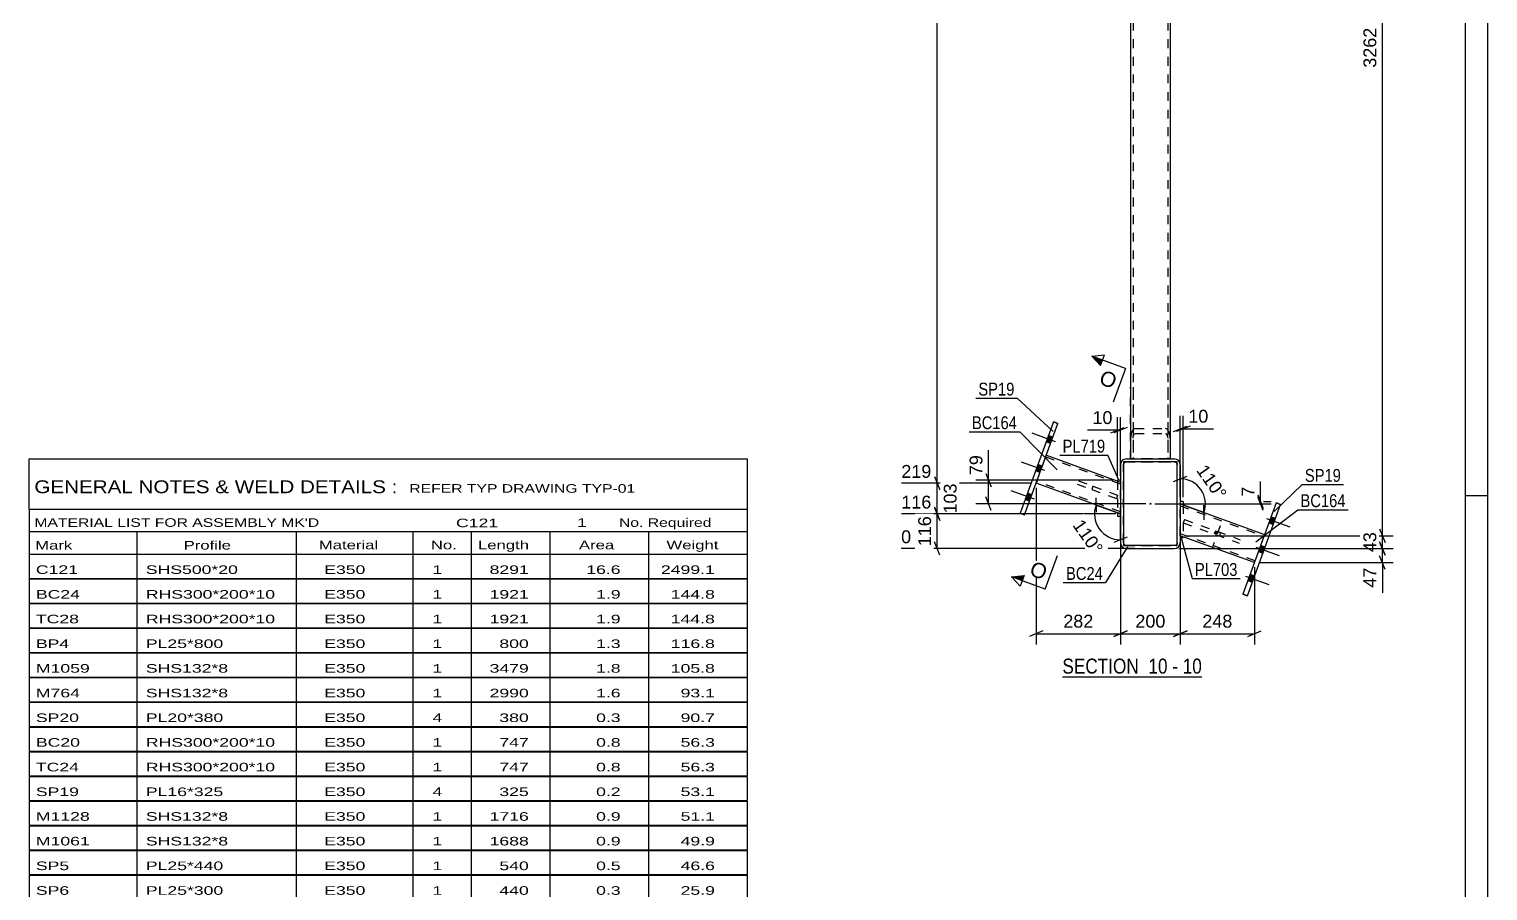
# Model space of a CAD drawing. Header units: millimetres. Extents: x -424 to 417, y -243 to 351.
# Drawn here: x 91.5 to 416.5, y -32.8 to 159.2 of the extents above; entities that cross this region are included whole.
import ezdxf

# ---------------------------------------------------------------- set-up
doc = ezdxf.new("R2010")
doc.units = ezdxf.units.MM
doc.linetypes.add('DXK_LINE_DOT2', pattern=[3.9198, 1.9599, -1.9599])
doc.linetypes.add('DXK_LINE_DOT3', pattern=[5.9187, 2.979, -0.9799, 0.9799, -0.9799])
doc.styles.add('Arial', font='ARIAL.TTF', dxfattribs={"height": 0.2})
doc.styles.add('Arial Narrow', font='ARIALN.TTF', dxfattribs={"height": 0.2})

# ---------------------------------------------------------------- blocks, each defined once
blk = doc.blocks.new('Unknown-284935898-1134')
at = {"color": 5, "linetype": 'Continuous'}
for p, q in [((416.53, -242.77), (416.53, 351.23)), ((411.53, -237.77), (411.53, 346.23)), ((416.53, 55.23), (411.53, 55.23))]:
    blk.add_line(p, q, dxfattribs=at)
blk = doc.blocks.new('Unknown-284935898-30 - 14197')
at = {"color": 6, "linetype": 'Continuous'}
blk.add_line((321.75, 14.83), (352.82, 14.83), dxfattribs=at)
at = {"color": 0, "linetype": 'Continuous'}
blk.add_wipeout([(339.86, 15.58), (339.86, 19.08), (321.75, 19.08), (321.75, 15.58)], dxfattribs=at)
at = {"color": 7, "linetype": 'Continuous', "style": 'Arial Narrow'}
blk.add_text('SECTION ', height=3.34, dxfattribs=at).set_placement((321.75, 15.58))
at = {"color": 0, "linetype": 'Continuous'}
blk.add_wipeout([(345.18, 15.58), (345.18, 19.08), (340.91, 19.08), (340.91, 15.58)], dxfattribs=at)
blk.add_wipeout([(347.5, 15.58), (347.5, 19.08), (346.23, 19.08), (346.23, 15.58)], dxfattribs=at)
at = {"color": 7, "linetype": 'Continuous', "style": 'Arial Narrow'}
blk.add_text('10', height=3.34, dxfattribs=at).set_placement((340.91, 15.58))
at = {"color": 0, "linetype": 'Continuous'}
blk.add_wipeout([(352.82, 15.58), (352.82, 19.08), (348.55, 19.08), (348.55, 15.58)], dxfattribs=at)
at = {"color": 7, "linetype": 'Continuous', "style": 'Arial Narrow'}
for s, p in [('-', (346.23, 15.58)), ('10', (348.55, 15.58))]:
    blk.add_text(s, height=3.34, dxfattribs=at).set_placement(p)
blk = doc.blocks.new('Part-284935898-14223 - 14197')
at = {"color": 7, "linetype": 'DXK_LINE_DOT2'}
for p, q in [((315.89, 58.01), (318.17, 64.28)), ((318.03, 63.9), (334.68, 57.84)), ((334.68, 51.6), (316.02, 58.39)), ((334.68, 58.27), (334.68, 51.17))]:
    blk.add_line(p, q, dxfattribs=at)
at = {"color": 2, "linetype": 'Continuous'}
for p, q in [((318.17, 64.28), (334.68, 58.27)), ((334.68, 51.17), (315.89, 58.01))]:
    blk.add_line(p, q, dxfattribs=at)
blk = doc.blocks.new('Part-284935898-14207 - 14197')
at = {"color": 2, "linetype": 'Continuous'}
for p, q in [((348.01, 53.41), (366.81, 46.57)), ((364.53, 40.31), (348.01, 46.32))]:
    blk.add_line(p, q, dxfattribs=at)
at = {"color": 7, "linetype": 'DXK_LINE_DOT2'}
for p, q in [((348.01, 46.32), (348.01, 53.41)), ((348.01, 52.99), (366.67, 46.2)), ((364.66, 40.68), (348.01, 46.74)), ((366.81, 46.57), (364.53, 40.31))]:
    blk.add_line(p, q, dxfattribs=at)
blk = doc.blocks.new('Part-284935898-14289 - 14197')
at = {"color": 7, "linetype": 'DXK_LINE_DOT2'}
for p, q in [((325.35, 58.54), (328.55, 57.37)), ((325.07, 57.79), (328.28, 56.62)), ((328.55, 57.37), (328.28, 56.62)), ((328.28, 56.62), (333.77, 54.62)), ((328.55, 57.37), (334.05, 55.37)), ((334.05, 55.37), (333.77, 54.62)), ((334.05, 55.37), (334.05, 55.37)), ((333.77, 54.62), (333.77, 54.62))]:
    blk.add_line(p, q, dxfattribs=at)
blk = doc.blocks.new('Part-284935898-14201 - 14197')
at = {"linetype": 'Continuous'}
blk.add_hatch(color=246, dxfattribs=at).paths.add_polyline_path([(341.35, 53.33, -1), (341.35, 53.53, -1)])
at = {"color": 2, "linetype": 'Continuous'}
for p, q in [((334.78, 62.61), (334.68, 62.1)), ((334.68, 62.1), (334.68, 44.77)), ((336.01, 63.43), (335.5, 63.33)), ((336.01, 63.43), (346.68, 63.43)), ((336.01, 63.43), (336.01, 63.43)), ((346.68, 63.43), (346.68, 63.43)), ((347.19, 63.33), (346.68, 63.43)), ((348.01, 62.1), (347.91, 62.61)), ((348.01, 62.1), (348.01, 44.77)), ((334.68, 44.77), (334.78, 44.26)), ((335.5, 43.54), (336.01, 43.43)), ((336.01, 43.43), (346.68, 43.43)), ((336.01, 43.43), (336.01, 43.43)), ((346.68, 43.43), (347.19, 43.54)), ((346.68, 43.43), (346.68, 43.43)), ((347.91, 44.26), (348.01, 44.77))]:
    blk.add_line(p, q, dxfattribs=at)
at = {"color": 7, "linetype": 'DXK_LINE_DOT2'}
for p, q in [((335.35, 62.1), (335.4, 62.36)), ((335.35, 62.1), (335.35, 62.1)), ((335.35, 44.77), (335.35, 62.1)), ((335.76, 62.72), (336.01, 62.77)), ((336.01, 62.77), (336.01, 62.77)), ((336.01, 62.77), (346.68, 62.77)), ((346.68, 62.77), (346.68, 62.77)), ((346.68, 62.77), (346.93, 62.72)), ((347.3, 62.36), (347.35, 62.1)), ((347.35, 62.1), (347.35, 62.1)), ((347.35, 44.77), (347.35, 62.1)), ((335.35, 44.77), (335.35, 44.77)), ((335.4, 44.51), (335.35, 44.77)), ((336.01, 44.1), (335.76, 44.15)), ((336.01, 44.1), (336.01, 44.1)), ((336.01, 44.1), (346.68, 44.1)), ((346.93, 44.15), (346.68, 44.1)), ((346.68, 44.1), (346.68, 44.1)), ((347.35, 44.77), (347.3, 44.51)), ((347.35, 44.77), (347.35, 44.77))]:
    blk.add_line(p, q, dxfattribs=at)
at = {"color": 7, "linetype": 'DXK_LINE_DOT3'}
blk.add_line((341.35, 53.43), (341.35, 53.43), dxfattribs=at)
at = {"color": 246, "linetype": 'DXK_LINE_DOT2'}
blk.add_line((341.35, 53.43), (341.35, 53.43), dxfattribs=at)
at = {"color": 246, "linetype": 'Continuous'}
blk.add_circle((341.35, 53.43), 0.1, dxfattribs=at)
at = {"color": 2, "linetype": 'Continuous'}
for centre, start, end in [((336.01, 62.1), 112.5, 157.5), ((346.68, 62.1), 22.5, 67.5), ((336.01, 44.77), 202.5, 247.5), ((346.68, 44.77), 292.5, 337.5)]:
    blk.add_arc(centre, 1.33, start, end, dxfattribs=at)
at = {"color": 7, "linetype": 'DXK_LINE_DOT2'}
for centre, start, end in [((336.01, 62.1), 112.5, 157.5), ((346.68, 62.1), 22.5, 67.5), ((336.01, 44.77), 202.5, 247.5), ((346.68, 44.77), 292.5, 337.5)]:
    blk.add_arc(centre, 0.667, start, end, dxfattribs=at)
blk = doc.blocks.new('Part-284935898-14227 - 14197')
at = {"color": 2, "linetype": 'Continuous'}
for p, q in [((319.73, 71.69), (312.32, 51.33)), ((320.73, 71.32), (319.73, 71.69)), ((313.32, 50.96), (320.73, 71.32)), ((312.32, 51.33), (313.32, 50.96)), ((313.32, 50.96), (313.32, 50.96))]:
    blk.add_line(p, q, dxfattribs=at)
at = {"color": 7, "linetype": 'DXK_LINE_DOT2'}
for p, q in [((319.73, 71.69), (320.73, 71.32)), ((312.32, 51.33), (313.32, 50.96)), ((313.32, 50.96), (313.32, 50.96))]:
    blk.add_line(p, q, dxfattribs=at)
blk = doc.blocks.new('Part-284935898-14228 - 14197')
at = {"color": 2, "linetype": 'Continuous'}
for p, q in [((369.37, 53.62), (361.96, 33.26)), ((362.96, 32.9), (370.37, 53.26)), ((369.37, 53.62), (369.37, 53.62)), ((370.37, 53.26), (369.37, 53.62)), ((361.96, 33.26), (362.96, 32.9))]:
    blk.add_line(p, q, dxfattribs=at)
at = {"color": 7, "linetype": 'DXK_LINE_DOT2'}
for p, q in [((369.37, 53.62), (370.37, 53.26)), ((362.96, 32.9), (361.96, 33.26))]:
    blk.add_line(p, q, dxfattribs=at)
blk = doc.blocks.new('Part-284935898-14293 - 14197')
at = {"color": 7, "linetype": 'DXK_LINE_DOT2'}
for p, q in [((348.92, 49.96), (348.65, 49.21)), ((348.65, 49.21), (355.89, 46.57)), ((348.65, 49.21), (348.65, 49.21)), ((348.92, 49.96), (356.17, 47.32)), ((348.92, 49.96), (348.92, 49.96)), ((356.17, 47.32), (355.89, 46.57)), ((355.89, 46.57), (361.1, 44.68)), ((356.17, 47.32), (361.37, 45.43))]:
    blk.add_line(p, q, dxfattribs=at)
blk = doc.blocks.new('Part-284935898-14259 - 14197')
at = {"color": 2, "linetype": 'Continuous'}
for p, q in [((334.01, 58.69), (334.01, 58.69)), ((334.68, 58.69), (334.01, 58.69)), ((334.01, 58.69), (334.01, 58.51)), ((334.01, 51.41), (334.01, 50.69)), ((334.01, 50.69), (334.01, 50.69)), ((334.01, 50.69), (334.68, 50.69))]:
    blk.add_line(p, q, dxfattribs=at)
at = {"color": 7, "linetype": 'DXK_LINE_DOT2'}
for p, q in [((334.01, 58.51), (334.01, 51.41)), ((334.68, 58.69), (334.68, 58.69)), ((334.68, 50.69), (334.68, 58.69)), ((334.68, 50.69), (334.68, 50.69))]:
    blk.add_line(p, q, dxfattribs=at)
blk = doc.blocks.new('Part-284935898-14267 - 14197')
at = {"color": 2, "linetype": 'Continuous'}
for p, q in [((348.68, 53.9), (348.01, 53.9)), ((348.68, 53.9), (348.68, 53.9)), ((348.68, 53.9), (348.68, 53.17)), ((348.01, 45.9), (348.68, 45.9)), ((348.68, 46.08), (348.68, 45.9)), ((348.68, 45.9), (348.68, 45.9))]:
    blk.add_line(p, q, dxfattribs=at)
at = {"color": 7, "linetype": 'DXK_LINE_DOT2'}
for p, q in [((348.01, 53.9), (348.01, 53.9)), ((348.01, 53.9), (348.01, 45.9)), ((348.68, 53.17), (348.68, 46.08)), ((348.01, 45.9), (348.01, 45.9))]:
    blk.add_line(p, q, dxfattribs=at)
blk = doc.blocks.new('Part-284935898-14278 - 14197')
at = {"color": 2, "linetype": 'Continuous'}
for p, q in [((347.35, 62.77), (335.35, 62.77)), ((335.35, 62.77), (335.35, 44.1)), ((347.35, 44.1), (347.35, 62.77)), ((347.35, 44.1), (335.35, 44.1))]:
    blk.add_line(p, q, dxfattribs=at)
at = {"color": 7, "linetype": 'DXK_LINE_DOT2'}
for p, q in [((335.35, 62.77), (347.35, 62.77)), ((335.35, 44.1), (347.35, 44.1))]:
    blk.add_line(p, q, dxfattribs=at)
blk = doc.blocks.new('Part-284935898-14282 - 14197')
at = {"color": 2, "linetype": 'Continuous'}
for p, q in [((336.95, 262.77), (336.95, 63.43)), ((345.75, 262.77), (345.75, 63.43))]:
    blk.add_line(p, q, dxfattribs=at)
at = {"color": 7, "linetype": 'DXK_LINE_DOT2'}
for p, q in [((337.48, 262.77), (337.48, 63.43)), ((345.21, 262.77), (345.21, 63.43)), ((345.75, 63.43), (336.95, 63.43)), ((336.95, 63.43), (336.95, 63.43)), ((336.95, 63.43), (345.75, 63.43)), ((337.48, 63.43), (337.48, 63.43)), ((345.21, 63.43), (345.21, 63.43)), ((345.75, 63.43), (345.75, 63.43))]:
    blk.add_line(p, q, dxfattribs=at)
blk = doc.blocks.new('Part-284935898-14283 - 14197')
at = {"color": 7, "linetype": 'DXK_LINE_DOT2'}
for p, q in [((336.95, 63.43), (336.95, 79.44)), ((337.48, 79.44), (337.48, 63.43)), ((345.21, 79.44), (345.21, 63.43)), ((345.75, 79.44), (345.75, 63.43)), ((337.03, 68.86), (336.95, 68.03)), ((337.48, 68.03), (337.52, 68.44)), ((338.01, 70.2), (337.6, 70.03)), ((337.81, 69.03), (338.01, 69.11)), ((338.01, 70.2), (344.68, 70.2)), ((338.01, 69.11), (344.68, 69.11)), ((345.09, 70.03), (344.68, 70.2)), ((344.68, 69.11), (344.88, 69.03)), ((345.17, 68.44), (345.21, 68.03)), ((345.75, 68.03), (345.67, 68.86)), ((336.95, 63.43), (336.95, 63.43)), ((336.95, 63.43), (337.48, 63.43)), ((336.95, 63.43), (337.03, 63.43)), ((337.03, 63.43), (337.26, 63.43)), ((337.26, 63.43), (345.75, 63.43)), ((345.17, 63.43), (337.48, 63.43)), ((345.17, 63.43), (345.21, 63.43)), ((345.75, 63.43), (345.21, 63.43)), ((345.75, 63.43), (345.75, 63.43))]:
    blk.add_line(p, q, dxfattribs=at)
for centre, radius, start, end in [((339.11, 68.56), 2.1, 135.6932, 171.9917), ((338.56, 68.3), 1.05, 135.6932, 171.9917), ((344.13, 68.3), 1.05, 8.0083, 44.3068), ((343.58, 68.56), 2.1, 8.0083, 44.3068)]:
    blk.add_arc(centre, radius, start, end, dxfattribs=at)
blk = doc.blocks.new('Bolt-284935898-14303 - 14197')
at = {"linetype": 'Continuous'}
for points in [[(318.61, 68.62), (318.11, 67.24), (319.11, 66.88), (319.61, 68.25)], [(318.61, 68.62), (318.11, 67.24), (319.11, 66.88), (319.61, 68.25)], [(318.61, 68.62), (318.11, 67.24), (319.11, 66.88), (319.61, 68.25)], [(316.26, 62.17), (315.76, 60.79), (316.76, 60.42), (317.26, 61.8)], [(316.26, 62.17), (315.76, 60.79), (316.76, 60.42), (317.26, 61.8)], [(313.94, 55.78), (313.44, 54.4), (314.44, 54.03), (314.94, 55.41)], [(313.94, 55.78), (313.44, 54.4), (314.44, 54.03), (314.94, 55.41)], [(313.94, 55.78), (313.44, 54.4), (314.44, 54.03), (314.94, 55.41)]]:
    blk.add_hatch(color=1, dxfattribs=at).paths.add_polyline_path(points)
at = {"color": 1, "linetype": 'Continuous'}
for p, q in [((320.18, 67.27), (314.98, 69.16)), ((320.18, 67.27), (314.98, 69.16)), ((320.18, 67.27), (314.98, 69.16)), ((319.61, 68.25), (318.61, 68.62)), ((319.61, 68.25), (318.61, 68.62)), ((319.61, 68.25), (318.61, 68.62)), ((319.11, 66.88), (318.11, 67.24)), ((319.11, 66.88), (318.11, 67.24)), ((319.11, 66.88), (318.11, 67.24)), ((317.83, 60.82), (312.63, 62.71)), ((317.83, 60.82), (312.63, 62.71)), ((317.26, 61.8), (316.26, 62.17)), ((317.26, 61.8), (316.26, 62.17)), ((316.76, 60.42), (315.76, 60.79)), ((316.76, 60.42), (315.76, 60.79)), ((315.5, 54.43), (310.3, 56.32)), ((315.5, 54.43), (310.3, 56.32)), ((315.5, 54.43), (310.3, 56.32)), ((314.94, 55.41), (313.94, 55.78)), ((314.94, 55.41), (313.94, 55.78)), ((314.94, 55.41), (313.94, 55.78)), ((314.44, 54.03), (313.44, 54.4)), ((314.44, 54.03), (313.44, 54.4)), ((314.44, 54.03), (313.44, 54.4))]:
    blk.add_line(p, q, dxfattribs=at)
blk = doc.blocks.new('Bolt-284935898-14304 - 14197')
at = {"linetype": 'Continuous'}
for points in [[(368.76, 48.81), (369.26, 50.19), (368.25, 50.55), (367.75, 49.17)], [(368.76, 48.81), (369.26, 50.19), (368.25, 50.55), (367.75, 49.17)], [(368.76, 48.81), (369.26, 50.19), (368.25, 50.55), (367.75, 49.17)], [(366.43, 42.42), (366.93, 43.8), (365.93, 44.16), (365.43, 42.78)], [(366.43, 42.42), (366.93, 43.8), (365.93, 44.16), (365.43, 42.78)], [(364.08, 35.97), (364.58, 37.34), (363.58, 37.71), (363.08, 36.33)], [(364.08, 35.97), (364.58, 37.34), (363.58, 37.71), (363.08, 36.33)], [(364.08, 35.97), (364.58, 37.34), (363.58, 37.71), (363.08, 36.33)]]:
    blk.add_hatch(color=1, dxfattribs=at).paths.add_polyline_path(points)
at = {"color": 1, "linetype": 'Continuous'}
for p, q in [((367.19, 50.16), (372.39, 48.27)), ((367.19, 50.16), (372.39, 48.27)), ((367.19, 50.16), (372.39, 48.27)), ((367.75, 49.17), (368.76, 48.81)), ((367.75, 49.17), (368.76, 48.81)), ((367.75, 49.17), (368.76, 48.81)), ((368.25, 50.55), (369.26, 50.19)), ((368.25, 50.55), (369.26, 50.19)), ((368.25, 50.55), (369.26, 50.19)), ((364.86, 43.77), (370.06, 41.88)), ((364.86, 43.77), (370.06, 41.88)), ((365.43, 42.78), (366.43, 42.42)), ((365.43, 42.78), (366.43, 42.42)), ((365.93, 44.16), (366.93, 43.8)), ((365.93, 44.16), (366.93, 43.8)), ((362.52, 37.32), (367.72, 35.42)), ((362.52, 37.32), (367.72, 35.42)), ((362.52, 37.32), (367.72, 35.42)), ((363.08, 36.33), (364.08, 35.97)), ((363.08, 36.33), (364.08, 35.97)), ((363.08, 36.33), (364.08, 35.97)), ((363.58, 37.71), (364.58, 37.34)), ((363.58, 37.71), (364.58, 37.34)), ((363.58, 37.71), (364.58, 37.34))]:
    blk.add_line(p, q, dxfattribs=at)
blk = doc.blocks.new('Bolt-284935898-14319 - 14197')
at = {"color": 1, "linetype": 'DXK_LINE_DOT2'}
for p, q in [((356.88, 48.48), (355.17, 43.78)), ((355.86, 47.43), (355.59, 46.68)), ((356.99, 47.02), (356.72, 46.27))]:
    blk.add_line(p, q, dxfattribs=at)
blk = doc.blocks.new('StraightDimension-284935898-15851 - 14197')
at = {"color": 7, "linetype": 'Continuous'}
for p, q in [((334.68, 50.17), (334.68, 22.08)), ((348.01, 45.32), (348.01, 22.08)), ((336.18, 25.08), (333.18, 23.88)), ((334.68, 24.48), (348.01, 24.48)), ((346.51, 23.88), (349.51, 25.08))]:
    blk.add_line(p, q, dxfattribs=at)
at = {"color": 0}
blk.add_wipeout([(345.28, 25.23), (345.28, 29.43), (337.41, 29.43), (337.41, 25.23)], dxfattribs=at)
at = {"color": 3, "style": 'Arial'}
blk.add_text('200', height=2.865, dxfattribs=at).set_placement((338.01, 25.83))
blk = doc.blocks.new('StraightDimension-284935898-15646 - 14197')
at = {"color": 7, "linetype": 'Continuous'}
for p, q in [((293.83, 58.01), (293.83, 274.65)), ((293.23, 59.51), (294.43, 56.51)), ((314.89, 58.01), (285.86, 58.01))]:
    blk.add_line(p, q, dxfattribs=at)
blk = doc.blocks.new('StraightDimension-284935898-15647 - 14197')
at = {"color": 7, "linetype": 'Continuous'}
for p, q in [((293.23, 59.51), (294.43, 56.51)), ((314.89, 58.01), (285.86, 58.01)), ((293.83, 51.17), (293.83, 58.01)), ((294.43, 49.67), (293.23, 52.67)), ((333.68, 51.17), (285.86, 51.17))]:
    blk.add_line(p, q, dxfattribs=at)
at = {"color": 0}
blk.add_wipeout([(298.78, 58.53), (294.58, 58.53), (294.58, 50.66), (298.78, 50.66)], dxfattribs=at)
at = {"color": 3, "style": 'Arial'}
blk.add_text('103', height=2.865, rotation=90.0002, dxfattribs=at).set_placement((298.18, 51.26))
at = {"color": 0, "linetype": 'Continuous'}
blk.add_wipeout([(293.13, 58.61), (293.13, 62.81), (285.26, 62.81), (285.26, 58.61)], dxfattribs=at)
at = {"color": 3, "linetype": 'Continuous', "style": 'Arial'}
blk.add_text('219', height=2.865, dxfattribs=at).set_placement((285.86, 59.21))
blk = doc.blocks.new('StraightDimension-284935898-15648 - 14197')
at = {"color": 7, "linetype": 'Continuous'}
for p, q in [((293.23, 52.67), (294.43, 49.67)), ((333.68, 51.17), (285.86, 51.17)), ((293.83, 43.44), (293.83, 51.17)), ((337.86, 43.44), (285.81, 43.44)), ((294.43, 41.94), (293.23, 44.94))]:
    blk.add_line(p, q, dxfattribs=at)
at = {"color": 0}
blk.add_wipeout([(293.08, 51.24), (288.88, 51.24), (288.88, 43.37), (293.08, 43.37)], dxfattribs=at)
at = {"color": 0, "linetype": 'Continuous'}
for points in [[(293.13, 51.77), (293.13, 55.97), (285.26, 55.97), (285.26, 51.77)], [(288.63, 44.04), (288.63, 48.24), (285.21, 48.24), (285.21, 44.04)]]:
    blk.add_wipeout(points, dxfattribs=at)
at = {"color": 3, "linetype": 'Continuous', "style": 'Arial'}
for s, height, p in [('116', 2.865, (285.86, 52.37)), ('0', 2.87, (285.81, 44.64))]:
    blk.add_text(s, height=height, dxfattribs=at).set_placement(p)
at = {"color": 3, "style": 'Arial'}
blk.add_text('116', height=2.865, rotation=90.0002, dxfattribs=at).set_placement((292.48, 43.97))
blk = doc.blocks.new('StraightDimension-284935898-15737 - 14197')
at = {"color": 7, "linetype": 'Continuous'}
for p, q in [((393.03, 46.32), (393.03, 263.79)), ((349.01, 46.32), (395.43, 46.32)), ((392.43, 47.82), (393.63, 44.82))]:
    blk.add_line(p, q, dxfattribs=at)
at = {"color": 0}
blk.add_wipeout([(392.28, 160.1), (388.08, 160.1), (388.08, 150.01), (392.28, 150.01)], dxfattribs=at)
at = {"color": 3, "style": 'Arial'}
blk.add_text('3262', height=2.865, rotation=90.0002, dxfattribs=at).set_placement((391.68, 150.61))
blk = doc.blocks.new('StraightDimension-284935898-15738 - 14197')
at = {"color": 7, "linetype": 'Continuous'}
for p, q in [((349.01, 46.32), (395.43, 46.32)), ((392.43, 47.82), (393.63, 44.82)), ((393.03, 43.44), (393.03, 46.32)), ((347.68, 43.44), (395.43, 43.44)), ((393.63, 41.94), (392.43, 44.94))]:
    blk.add_line(p, q, dxfattribs=at)
at = {"color": 0}
blk.add_wipeout([(392.28, 47.7), (388.08, 47.7), (388.08, 42.05), (392.28, 42.05)], dxfattribs=at)
at = {"color": 3, "style": 'Arial'}
blk.add_text('43', height=2.865, rotation=90.0002, dxfattribs=at).set_placement((391.68, 42.65))
blk = doc.blocks.new('StraightDimension-284935898-15739 - 14197')
at = {"color": 7, "linetype": 'Continuous'}
for p, q in [((347.68, 43.44), (395.43, 43.44)), ((392.43, 44.94), (393.63, 41.94)), ((393.03, 40.31), (393.03, 43.44)), ((365.53, 40.31), (395.43, 40.31)), ((393.63, 38.81), (392.43, 41.81))]:
    blk.add_line(p, q, dxfattribs=at)
at = {"color": 0}
blk.add_wipeout([(392.28, 39.78), (388.08, 39.78), (388.08, 34.14), (392.28, 34.14)], dxfattribs=at)
at = {"color": 7, "linetype": 'Continuous'}
blk.add_line((393.03, 40.31), (393.03, 33.61), dxfattribs=at)
blk.add_line((393.03, 40.31), (393.03, 33.61), dxfattribs=at)
at = {"color": 3, "style": 'Arial'}
blk.add_text('47', height=2.865, rotation=90.0002, dxfattribs=at).set_placement((391.68, 34.74))
blk = doc.blocks.new('StraightDimension-284935898-15850 - 14197')
at = {"color": 7, "linetype": 'Continuous'}
for p, q in [((348.01, 45.32), (348.01, 22.08)), ((364.53, 39.31), (364.53, 22.08)), ((349.51, 25.08), (346.51, 23.88)), ((348.01, 24.48), (364.53, 24.48)), ((363.03, 23.88), (366.03, 25.08))]:
    blk.add_line(p, q, dxfattribs=at)
at = {"color": 0}
blk.add_wipeout([(360.21, 25.23), (360.21, 29.43), (352.33, 29.43), (352.33, 25.23)], dxfattribs=at)
at = {"color": 3, "style": 'Arial'}
blk.add_text('248', height=2.865, dxfattribs=at).set_placement((352.93, 25.83))
blk = doc.blocks.new('StraightDimension-284935898-15852 - 14197')
at = {"color": 7, "linetype": 'Continuous'}
for p, q in [((315.89, 57.01), (315.89, 22.08)), ((334.68, 50.17), (334.68, 22.08)), ((317.39, 25.08), (314.39, 23.88)), ((315.89, 24.48), (334.68, 24.48)), ((333.18, 23.88), (336.18, 25.08))]:
    blk.add_line(p, q, dxfattribs=at)
at = {"color": 0}
blk.add_wipeout([(329.22, 25.23), (329.22, 29.43), (321.35, 29.43), (321.35, 25.23)], dxfattribs=at)
at = {"color": 3, "style": 'Arial'}
blk.add_text('282', height=2.865, dxfattribs=at).set_placement((321.95, 25.83))
blk = doc.blocks.new('AngleDimension-284935898-15902 - 14197')
at = {"color": 7, "linetype": 'Continuous'}
for p, q in [((329.2, 54.76), (329.3, 51.53)), ((333.74, 51.51), (329.25, 53.15)), ((329.25, 53.15), (334.68, 51.17)), ((334.68, 45.4), (334.68, 51.17)), ((336.18, 46), (333.18, 44.8))]:
    blk.add_line(p, q, dxfattribs=at)
blk.add_arc((334.68, 51.17), 5.78, 160, 270, dxfattribs=at)
at = {"color": 0}
blk.add_wipeout([(328.49, 41.05), (331.93, 43.46), (326.49, 51.22), (323.05, 48.81)], dxfattribs=at)
at = {"color": 3, "style": 'Arial'}
blk.add_text('110°', height=2.865, rotation=-54.9982, dxfattribs=at).set_placement((323.89, 48.66))
blk = doc.blocks.new('AngleDimension-284935898-15915 - 14197')
at = {"color": 7, "linetype": 'Continuous'}
for p, q in [((346.51, 58.41), (349.51, 59.61)), ((348.01, 59.01), (348.01, 53.41)), ((353.27, 51.5), (348.01, 53.41)), ((348.95, 53.07), (353.27, 51.5)), ((353.32, 49.88), (353.22, 53.11))]:
    blk.add_line(p, q, dxfattribs=at)
blk.add_arc((348.01, 53.41), 5.6, 340, 90, dxfattribs=at)
at = {"color": 0}
blk.add_wipeout([(356.05, 53.26), (359.49, 55.67), (354.06, 63.43), (350.62, 61.02)], dxfattribs=at)
at = {"color": 3, "style": 'Arial'}
blk.add_text('110°', height=2.865, rotation=-54.9982, dxfattribs=at).set_placement((351.46, 60.87))
blk = doc.blocks.new('StraightDimension-284935898-16213 - 14197')
at = {"color": 7, "linetype": 'Continuous'}
for p, q in [((333.01, 58.69), (302.43, 58.69)), ((304.68, 60.19), (305.88, 57.19)), ((305.28, 53.44), (305.28, 58.69)), ((340.35, 53.44), (302.43, 53.44)), ((305.88, 51.94), (304.68, 54.94))]:
    blk.add_line(p, q, dxfattribs=at)
at = {"color": 0}
blk.add_wipeout([(304.53, 64.86), (300.33, 64.86), (300.33, 59.21), (304.53, 59.21)], dxfattribs=at)
at = {"color": 7, "linetype": 'Continuous'}
blk.add_line((305.28, 58.69), (305.28, 65.38), dxfattribs=at)
blk.add_line((305.28, 58.69), (305.28, 65.38), dxfattribs=at)
at = {"color": 3, "style": 'Arial'}
blk.add_text('79', height=2.865, rotation=90.0002, dxfattribs=at).set_placement((303.93, 59.81))
blk = doc.blocks.new('StraightDimension-284935898-16220 - 14197')
at = {"color": 7, "linetype": 'Continuous'}
for p, q in [((365.27, 55.4), (366.47, 52.4)), ((342.35, 53.44), (368.27, 53.44)), ((366.47, 51.94), (365.27, 54.94)), ((365.87, 53.44), (365.87, 53.9)), ((366.55, 53.9), (368.27, 53.9))]:
    blk.add_line(p, q, dxfattribs=at)
at = {"color": 0}
blk.add_wipeout([(365.12, 57.85), (360.92, 57.85), (360.92, 54.42), (365.12, 54.42)], dxfattribs=at)
at = {"color": 7, "linetype": 'Continuous'}
blk.add_line((365.87, 53.9), (365.87, 58.37), dxfattribs=at)
blk.add_line((365.87, 53.9), (365.87, 58.37), dxfattribs=at)
at = {"color": 3, "style": 'Arial'}
blk.add_text('7', height=2.87, rotation=90.0002, dxfattribs=at).set_placement((364.52, 55.02))
blk = doc.blocks.new('StraightDimension-284935898-16230 - 14197')
at = {"color": 7, "linetype": 'Continuous'}
for p, q in [((334.01, 59.69), (334.01, 72.7)), ((334.68, 59.69), (334.68, 72.7)), ((332.51, 69.25), (335.51, 70.45)), ((336.18, 70.45), (333.18, 69.25)), ((334.01, 69.85), (334.68, 69.85))]:
    blk.add_line(p, q, dxfattribs=at)
at = {"color": 0}
blk.add_wipeout([(333.49, 70.6), (333.49, 74.8), (327.84, 74.8), (327.84, 70.6)], dxfattribs=at)
at = {"color": 7, "linetype": 'Continuous'}
blk.add_line((334.01, 69.85), (327.32, 69.85), dxfattribs=at)
blk.add_line((334.01, 69.85), (327.32, 69.85), dxfattribs=at)
at = {"color": 3, "style": 'Arial'}
blk.add_text('10', height=2.865, dxfattribs=at).set_placement((328.44, 71.2))
blk = doc.blocks.new('StraightDimension-284935898-16241 - 14197')
at = {"color": 7, "linetype": 'Continuous'}
for p, q in [((348.01, 54.9), (348.01, 73.01)), ((348.68, 54.9), (348.68, 73.01)), ((346.51, 69.56), (349.51, 70.76)), ((350.18, 70.76), (347.18, 69.56)), ((348.01, 70.16), (348.68, 70.16))]:
    blk.add_line(p, q, dxfattribs=at)
at = {"color": 0}
blk.add_wipeout([(354.85, 70.91), (354.85, 75.11), (349.2, 75.11), (349.2, 70.91)], dxfattribs=at)
at = {"color": 7, "linetype": 'Continuous'}
blk.add_line((348.68, 70.16), (355.38, 70.16), dxfattribs=at)
blk.add_line((348.68, 70.16), (355.38, 70.16), dxfattribs=at)
at = {"color": 3, "style": 'Arial'}
blk.add_text('10', height=2.865, dxfattribs=at).set_placement((349.8, 71.51))
blk = doc.blocks.new('Unknown-284935898-34634')
at = {"color": 7, "linetype": 'Continuous'}
for p, q in [((91.53, 63.48), (251.53, 63.48)), ((91.53, 52.23), (91.53, 63.48)), ((251.53, 63.48), (251.53, 52.23)), ((91.53, 52.23), (251.53, 52.23)), ((91.53, 52.23), (91.53, 47.23)), ((251.53, 52.23), (251.53, 47.23)), ((91.53, 47.23), (251.53, 47.23)), ((91.53, 47.23), (91.53, 42.23)), ((115.53, 47.23), (115.53, 42.23)), ((151.03, 47.23), (151.03, 42.23)), ((177.03, 47.23), (177.03, 42.23)), ((190.03, 47.23), (190.03, 42.23)), ((207.53, 47.23), (207.53, 42.23)), ((229.53, 47.23), (229.53, 42.23)), ((251.53, 47.23), (251.53, 42.23)), ((91.53, 42.23), (251.53, 42.23)), ((91.53, 42.18), (91.53, 36.78)), ((91.53, 42.18), (251.53, 42.18)), ((115.53, 42.23), (115.53, 36.73)), ((151.03, 42.23), (151.03, 36.73)), ((177.03, 42.23), (177.03, 36.73)), ((190.03, 42.23), (190.03, 36.73)), ((207.53, 42.23), (207.53, 36.73)), ((229.53, 42.23), (229.53, 36.73)), ((251.53, 42.18), (251.53, 36.78)), ((91.53, 36.78), (251.53, 36.78)), ((91.53, 36.68), (91.53, 31.28)), ((91.53, 36.68), (251.53, 36.68)), ((115.53, 36.73), (115.53, 31.23)), ((151.03, 36.73), (151.03, 31.23)), ((177.03, 36.73), (177.03, 31.23)), ((190.03, 36.73), (190.03, 31.23)), ((207.53, 36.73), (207.53, 31.23)), ((229.53, 36.73), (229.53, 31.23)), ((251.53, 36.68), (251.53, 31.28)), ((91.53, 31.28), (251.53, 31.28)), ((91.53, 31.18), (91.53, 25.78)), ((91.53, 31.18), (251.53, 31.18)), ((115.53, 31.23), (115.53, 25.73)), ((151.03, 31.23), (151.03, 25.73)), ((177.03, 31.23), (177.03, 25.73)), ((190.03, 31.23), (190.03, 25.73)), ((207.53, 31.23), (207.53, 25.73)), ((229.53, 31.23), (229.53, 25.73)), ((251.53, 31.18), (251.53, 25.78)), ((91.53, 25.78), (251.53, 25.78)), ((91.53, 25.68), (91.53, 20.28)), ((91.53, 25.68), (251.53, 25.68)), ((115.53, 25.73), (115.53, 20.23)), ((151.03, 25.73), (151.03, 20.23)), ((177.03, 25.73), (177.03, 20.23)), ((190.03, 25.73), (190.03, 20.23)), ((207.53, 25.73), (207.53, 20.23)), ((229.53, 25.73), (229.53, 20.23)), ((251.53, 25.68), (251.53, 20.28)), ((91.53, 20.28), (251.53, 20.28)), ((91.53, 20.18), (91.53, 14.78)), ((91.53, 20.18), (251.53, 20.18)), ((115.53, 20.23), (115.53, 14.73)), ((151.03, 20.23), (151.03, 14.73)), ((177.03, 20.23), (177.03, 14.73)), ((190.03, 20.23), (190.03, 14.73)), ((207.53, 20.23), (207.53, 14.73)), ((229.53, 20.23), (229.53, 14.73)), ((251.53, 20.18), (251.53, 14.78)), ((91.53, 14.78), (251.53, 14.78)), ((91.53, 14.68), (91.53, 9.28)), ((91.53, 14.68), (251.53, 14.68)), ((115.53, 14.73), (115.53, 9.23)), ((151.03, 14.73), (151.03, 9.23)), ((177.03, 14.73), (177.03, 9.23)), ((190.03, 14.73), (190.03, 9.23)), ((207.53, 14.73), (207.53, 9.23)), ((229.53, 14.73), (229.53, 9.23)), ((251.53, 14.68), (251.53, 9.28)), ((91.53, 9.28), (251.53, 9.28)), ((91.53, 9.18), (91.53, 3.78)), ((91.53, 9.18), (251.53, 9.18)), ((115.53, 9.23), (115.53, 3.73)), ((151.03, 9.23), (151.03, 3.73)), ((177.03, 9.23), (177.03, 3.73)), ((190.03, 9.23), (190.03, 3.73)), ((207.53, 9.23), (207.53, 3.73)), ((229.53, 9.23), (229.53, 3.73)), ((251.53, 9.18), (251.53, 3.78)), ((91.53, 3.78), (251.53, 3.78)), ((91.53, 3.68), (91.53, -1.72)), ((91.53, 3.68), (251.53, 3.68)), ((115.53, 3.73), (115.53, -1.77)), ((151.03, 3.73), (151.03, -1.77)), ((177.03, 3.73), (177.03, -1.77)), ((190.03, 3.73), (190.03, -1.77)), ((207.53, 3.73), (207.53, -1.77)), ((229.53, 3.73), (229.53, -1.77)), ((251.53, 3.68), (251.53, -1.72)), ((91.53, -1.72), (251.53, -1.72)), ((91.53, -1.82), (91.53, -7.22)), ((91.53, -1.82), (251.53, -1.82)), ((115.53, -1.77), (115.53, -7.27)), ((151.03, -1.77), (151.03, -7.27)), ((177.03, -1.77), (177.03, -7.27)), ((190.03, -1.77), (190.03, -7.27)), ((207.53, -1.77), (207.53, -7.27)), ((229.53, -1.77), (229.53, -7.27)), ((251.53, -1.82), (251.53, -7.22)), ((91.53, -7.22), (251.53, -7.22)), ((91.53, -7.32), (91.53, -12.72)), ((91.53, -7.32), (251.53, -7.32)), ((115.53, -7.27), (115.53, -12.77)), ((151.03, -7.27), (151.03, -12.77)), ((177.03, -7.27), (177.03, -12.77)), ((190.03, -7.27), (190.03, -12.77)), ((207.53, -7.27), (207.53, -12.77)), ((229.53, -7.27), (229.53, -12.77)), ((251.53, -7.32), (251.53, -12.72)), ((91.53, -12.72), (251.53, -12.72)), ((91.53, -12.82), (91.53, -18.22)), ((91.53, -12.82), (251.53, -12.82)), ((115.53, -12.77), (115.53, -18.27)), ((151.03, -12.77), (151.03, -18.27)), ((177.03, -12.77), (177.03, -18.27)), ((190.03, -12.77), (190.03, -18.27)), ((207.53, -12.77), (207.53, -18.27)), ((229.53, -12.77), (229.53, -18.27)), ((251.53, -12.82), (251.53, -18.22)), ((91.53, -18.22), (251.53, -18.22)), ((91.53, -18.32), (91.53, -23.72)), ((91.53, -18.32), (251.53, -18.32)), ((115.53, -18.27), (115.53, -23.77)), ((151.03, -18.27), (151.03, -23.77)), ((177.03, -18.27), (177.03, -23.77)), ((190.03, -18.27), (190.03, -23.77)), ((207.53, -18.27), (207.53, -23.77)), ((229.53, -18.27), (229.53, -23.77)), ((251.53, -18.32), (251.53, -23.72)), ((91.53, -23.72), (251.53, -23.72)), ((91.53, -23.82), (91.53, -29.22)), ((91.53, -23.82), (251.53, -23.82)), ((115.53, -23.77), (115.53, -29.27)), ((151.03, -23.77), (151.03, -29.27)), ((177.03, -23.77), (177.03, -29.27)), ((190.03, -23.77), (190.03, -29.27)), ((207.53, -23.77), (207.53, -29.27)), ((229.53, -23.77), (229.53, -29.27)), ((251.53, -23.82), (251.53, -29.22)), ((91.53, -29.22), (251.53, -29.22)), ((91.53, -29.32), (91.53, -34.72)), ((91.53, -29.32), (251.53, -29.32)), ((115.53, -29.27), (115.53, -34.77)), ((151.03, -29.27), (151.03, -34.77)), ((177.03, -29.27), (177.03, -34.77)), ((190.03, -29.27), (190.03, -34.77)), ((207.53, -29.27), (207.53, -34.77)), ((229.53, -29.27), (229.53, -34.77)), ((251.53, -29.32), (251.53, -34.72))]:
    blk.add_line(p, q, dxfattribs=at)
at = {"color": 7, "style": 'Arial Narrow'}
for s, height, width, p in [('GENERAL NOTES & WELD DETAILS :', 2.8633, 1.4, (92.69, 55.79)), ('REFER TYP DRAWING TYP-01', 1.9089, 1.6, (176.23, 55.89)), ("MATERIAL LIST FOR ASSEMBLY MK'D", 1.9089, 1.6, (92.69, 48.29)), ('C121', 1.909, 1.794707, (186.64, 48.2)), ('1', 1.91, 1.794707, (213.61, 48.29)), ('No. Required', 1.9089, 1.6, (222.94, 48.29)), ('Mark', 1.909, 1.7, (92.87, 43.23)), ('Profile', 1.909, 1.7, (125.95, 43.23)), ('Material', 1.909, 1.7, (156.07, 43.29)), ('No.', 1.909, 1.7, (181.03, 43.29)), ('Length', 1.909, 1.7, (191.53, 43.29)), ('Area', 1.909, 1.7, (214.03, 43.29)), ('Weight', 1.909, 1.7, (233.53, 43.29))]:
    blk.add_text(s, height=height, dxfattribs=dict(at, width=width)).set_placement(p)
at = {"color": 7, "linetype": 'Continuous', "style": 'Arial Narrow', "width": 1.794707}
for s, height, p in [('C121', 1.909, (93.03, 37.79)), ('SHS500*20', 1.909, (117.53, 37.79)), ('E350', 1.909, (157.27, 37.79)), ('1', 1.91, (181.39, 37.79)), ('8291', 1.909, (194.12, 37.79)), ('16.6', 1.909, (215.66, 37.79)), ('2499.1', 1.909, (232.3, 37.79)), ('BC24', 1.909, (93.03, 32.29)), ('RHS300*200*10', 1.9089, (117.53, 32.29)), ('E350', 1.909, (157.27, 32.29)), ('1', 1.91, (181.39, 32.29)), ('1921', 1.909, (194.12, 32.29)), ('1.9', 1.909, (217.85, 32.29)), ('144.8', 1.909, (234.49, 32.29)), ('TC28', 1.909, (93.03, 26.79)), ('RHS300*200*10', 1.9089, (117.53, 26.79)), ('E350', 1.909, (157.27, 26.79)), ('1', 1.91, (181.39, 26.79)), ('1921', 1.909, (194.12, 26.79)), ('1.9', 1.909, (217.85, 26.79)), ('144.8', 1.909, (234.49, 26.79)), ('BP4', 1.909, (93.03, 21.29)), ('PL25*800', 1.909, (117.53, 21.29)), ('E350', 1.909, (157.27, 21.29)), ('1', 1.91, (181.39, 21.29)), ('800', 1.909, (196.3, 21.29)), ('1.3', 1.909, (217.85, 21.29)), ('116.8', 1.909, (234.49, 21.29)), ('M1059', 1.909, (93.03, 15.79)), ('SHS132*8', 1.909, (117.53, 15.79)), ('E350', 1.909, (157.27, 15.79)), ('1', 1.91, (181.39, 15.79)), ('3479', 1.909, (194.12, 15.79)), ('1.8', 1.909, (217.85, 15.79)), ('105.8', 1.909, (234.49, 15.79)), ('M764', 1.909, (93.03, 10.29)), ('SHS132*8', 1.909, (117.53, 10.29)), ('E350', 1.909, (157.27, 10.29)), ('1', 1.91, (181.39, 10.29)), ('2990', 1.909, (194.12, 10.29)), ('1.6', 1.909, (217.85, 10.29)), ('93.1', 1.909, (236.68, 10.29)), ('SP20', 1.909, (93.03, 4.79)), ('PL20*380', 1.909, (117.53, 4.79)), ('E350', 1.909, (157.27, 4.79)), ('4', 1.91, (181.39, 4.79)), ('380', 1.909, (196.3, 4.79)), ('0.3', 1.909, (217.85, 4.79)), ('90.7', 1.909, (236.68, 4.79)), ('BC20', 1.909, (93.03, -0.71)), ('RHS300*200*10', 1.9089, (117.53, -0.71)), ('E350', 1.909, (157.27, -0.71)), ('1', 1.91, (181.39, -0.71)), ('747', 1.909, (196.3, -0.71)), ('0.8', 1.909, (217.85, -0.71)), ('56.3', 1.909, (236.68, -0.71)), ('TC24', 1.909, (93.03, -6.21)), ('RHS300*200*10', 1.9089, (117.53, -6.21)), ('E350', 1.909, (157.27, -6.21)), ('1', 1.91, (181.39, -6.21)), ('747', 1.909, (196.3, -6.21)), ('0.8', 1.909, (217.85, -6.21)), ('56.3', 1.909, (236.68, -6.21)), ('SP19', 1.909, (93.03, -11.71)), ('PL16*325', 1.909, (117.53, -11.71)), ('E350', 1.909, (157.27, -11.71)), ('4', 1.91, (181.39, -11.71)), ('325', 1.909, (196.3, -11.71)), ('0.2', 1.909, (217.85, -11.71)), ('53.1', 1.909, (236.68, -11.71)), ('M1128', 1.909, (93.03, -17.21)), ('SHS132*8', 1.909, (117.53, -17.21)), ('E350', 1.909, (157.27, -17.21)), ('1', 1.91, (181.39, -17.21)), ('1716', 1.909, (194.12, -17.21)), ('0.9', 1.909, (217.85, -17.21)), ('51.1', 1.909, (236.68, -17.21)), ('M1061', 1.909, (93.03, -22.71)), ('SHS132*8', 1.909, (117.53, -22.71)), ('E350', 1.909, (157.27, -22.71)), ('1', 1.91, (181.39, -22.71)), ('1688', 1.909, (194.12, -22.71)), ('0.9', 1.909, (217.85, -22.71)), ('49.9', 1.909, (236.68, -22.71)), ('SP5', 1.909, (93.03, -28.21)), ('PL25*440', 1.909, (117.53, -28.21)), ('E350', 1.909, (157.27, -28.21)), ('1', 1.91, (181.39, -28.21)), ('540', 1.909, (196.3, -28.21)), ('0.5', 1.909, (217.85, -28.21)), ('46.6', 1.909, (236.68, -28.21)), ('SP6', 1.909, (93.03, -33.71)), ('PL25*300', 1.909, (117.53, -33.71)), ('E350', 1.909, (157.27, -33.71)), ('1', 1.91, (181.39, -33.71)), ('440', 1.909, (196.3, -33.71)), ('0.3', 1.909, (217.85, -33.71)), ('25.9', 1.909, (236.68, -33.71))]:
    blk.add_text(s, height=height, dxfattribs=at).set_placement(p)
blk = doc.blocks.new('Mark-284935898-16088 - 14197')
at = {"color": 0}
blk.add_wipeout([(383.81, 58.32), (383.81, 61.32), (375.77, 61.32), (375.77, 58.32)], dxfattribs=at)
blk.add_wipeout([(383.81, 58.32), (383.81, 61.32), (375.77, 61.32), (375.77, 58.32)], dxfattribs=at)
at = {"color": 30, "linetype": 'Continuous'}
for p, q in [((368.93, 51.7), (375.17, 57.72)), ((375.17, 57.72), (384.41, 57.72))]:
    blk.add_line(p, q, dxfattribs=at)
at = {"color": 3, "style": 'Arial Narrow'}
blk.add_text('SP19', height=2.863, dxfattribs=at).set_placement((375.77, 58.32))
blk = doc.blocks.new('Mark-284935898-14334 - 14197')
at = {"color": 0}
blk.add_wipeout([(311.63, 70.06), (311.63, 73.06), (301.58, 73.06), (301.58, 70.06)], dxfattribs=at)
blk.add_wipeout([(311.63, 70.06), (311.63, 73.06), (301.58, 73.06), (301.58, 70.06)], dxfattribs=at)
at = {"color": 30, "linetype": 'Continuous'}
for p in [(300.98, 69.46), (320.56, 61.02)]:
    blk.add_line(p, (312.23, 69.46), dxfattribs=at)
at = {"color": 3, "style": 'Arial Narrow'}
blk.add_text('BC164', height=2.863, dxfattribs=at).set_placement((301.58, 70.06))
blk = doc.blocks.new('Mark-284935898-16203 - 14197')
at = {"color": 0}
blk.add_wipeout([(360.77, 37.35), (360.77, 40.35), (351.26, 40.35), (351.26, 37.35)], dxfattribs=at)
blk.add_wipeout([(360.77, 37.35), (360.77, 40.35), (351.26, 40.35), (351.26, 37.35)], dxfattribs=at)
at = {"color": 30, "linetype": 'Continuous'}
for p, q in [((348.15, 46.1), (350.66, 36.75)), ((350.66, 36.75), (361.37, 36.75))]:
    blk.add_line(p, q, dxfattribs=at)
at = {"color": 3, "style": 'Arial Narrow'}
blk.add_text('PL703', height=2.863, dxfattribs=at).set_placement((351.26, 37.35))
blk = doc.blocks.new('Mark-284935898-16200 - 14197')
at = {"color": 0}
blk.add_wipeout([(331.3, 64.83), (331.3, 67.83), (321.79, 67.83), (321.79, 64.83)], dxfattribs=at)
blk.add_wipeout([(331.3, 64.83), (331.3, 67.83), (321.79, 67.83), (321.79, 64.83)], dxfattribs=at)
at = {"color": 30, "linetype": 'Continuous'}
for p in [(321.19, 64.23), (334.42, 58.51)]:
    blk.add_line(p, (331.9, 64.23), dxfattribs=at)
at = {"color": 3, "style": 'Arial Narrow'}
blk.add_text('PL719', height=2.863, dxfattribs=at).set_placement((321.79, 64.83))
blk = doc.blocks.new('SectionMark-284935898-16392 - 14197')
at = {"color": 6, "linetype": 'Continuous'}
for p, q in [((328.31, 86.31), (331.09, 86.63)), ((312.33, 35.09), (310.41, 37.12))]:
    blk.add_line(p, q, dxfattribs=at)
at = {"color": 0, "linetype": 'Continuous'}
for points in [[(333.1, 78.98), (334.29, 82.27), (330.88, 83.51), (329.68, 80.22)], [(317.59, 36.37), (318.78, 39.66), (315.37, 40.9), (314.18, 37.61)]]:
    blk.add_wipeout(points, dxfattribs=at)
at = {"linetype": 'Continuous'}
for points in [[(330.66, 85.45), (330.23, 84.28), (328.31, 86.31)], [(313.19, 37.44), (312.76, 36.27), (310.41, 37.12)]]:
    blk.add_hatch(color=6, dxfattribs=at).paths.add_polyline_path(points)
at = {"color": 6, "linetype": 'Continuous'}
for p, q in [((335.83, 83.57), (328.31, 86.31)), ((328.31, 86.31), (330.23, 84.28)), ((330.23, 84.28), (331.09, 86.63)), ((335.83, 83.57), (333.09, 76.05)), ((317.93, 34.39), (320.66, 41.9)), ((310.41, 37.12), (313.19, 37.44)), ((317.93, 34.39), (310.41, 37.12)), ((313.19, 37.44), (312.33, 35.09))]:
    blk.add_line(p, q, dxfattribs=at)
at = {"color": 3, "linetype": 'Continuous', "style": 'Arial'}
for p in [(329.68, 80.22), (314.18, 37.61)]:
    blk.add_text('O', height=3.34, rotation=-20.002, dxfattribs=at).set_placement(p)
blk = doc.blocks.new('Mark-284935898-16017 - 14197')
at = {"color": 0}
blk.add_wipeout([(330.78, 36.47), (330.78, 39.47), (322.55, 39.47), (322.55, 36.47)], dxfattribs=at)
blk.add_wipeout([(330.78, 36.47), (330.78, 39.47), (322.55, 39.47), (322.55, 36.47)], dxfattribs=at)
at = {"color": 30, "linetype": 'Continuous'}
for p in [(336.22, 43.87), (321.95, 35.87)]:
    blk.add_line(p, (331.38, 35.87), dxfattribs=at)
at = {"color": 3, "style": 'Arial Narrow'}
blk.add_text('BC24', height=2.863, dxfattribs=at).set_placement((322.55, 36.47))
blk = doc.blocks.new('Mark-284935898-16075 - 14197')
at = {"color": 0}
blk.add_wipeout([(311.06, 77.55), (311.06, 80.55), (303.02, 80.55), (303.02, 77.55)], dxfattribs=at)
blk.add_wipeout([(311.06, 77.55), (311.06, 80.55), (303.02, 80.55), (303.02, 77.55)], dxfattribs=at)
at = {"color": 30, "linetype": 'Continuous'}
for p in [(302.42, 76.95), (319.71, 69.57)]:
    blk.add_line(p, (311.66, 76.95), dxfattribs=at)
at = {"color": 3, "style": 'Arial Narrow'}
blk.add_text('SP19', height=2.863, dxfattribs=at).set_placement((303.02, 77.55))
blk = doc.blocks.new('Mark-284935898-16085 - 14197')
at = {"color": 0}
blk.add_wipeout([(384.84, 52.68), (384.84, 55.68), (374.79, 55.68), (374.79, 52.68)], dxfattribs=at)
blk.add_wipeout([(384.84, 52.68), (384.84, 55.68), (374.79, 55.68), (374.79, 52.68)], dxfattribs=at)
at = {"color": 30, "linetype": 'Continuous'}
for p, q in [((364.86, 44.95), (374.19, 52.08)), ((374.19, 52.08), (385.44, 52.08))]:
    blk.add_line(p, q, dxfattribs=at)
at = {"color": 3, "style": 'Arial Narrow'}
blk.add_text('BC164', height=2.863, dxfattribs=at).set_placement((374.79, 52.68))

msp = doc.modelspace()

# ---------------------------------------------------------------- block references
for name in ['Unknown-284935898-1134', 'Part-284935898-14282 - 14197', 'Part-284935898-14283 - 14197', 'Part-284935898-14227 - 14197', 'Bolt-284935898-14303 - 14197', 'Unknown-284935898-34634', 'Part-284935898-14223 - 14197', 'Part-284935898-14201 - 14197', 'Part-284935898-14278 - 14197', 'Part-284935898-14289 - 14197', 'Part-284935898-14259 - 14197', 'Part-284935898-14267 - 14197', 'Part-284935898-14207 - 14197', 'Part-284935898-14228 - 14197', 'Part-284935898-14293 - 14197', 'Bolt-284935898-14304 - 14197', 'Bolt-284935898-14319 - 14197']:
    msp.add_blockref(name, (0, 0))

# ---------------------------------------------------------------- next in the draw order: block references
for name in ['StraightDimension-284935898-15646 - 14197', 'StraightDimension-284935898-15851 - 14197', 'Unknown-284935898-30 - 14197']:
    msp.add_blockref(name, (0, 0))

# ---------------------------------------------------------------- next in the draw order: block references
for name in ['StraightDimension-284935898-15737 - 14197', 'StraightDimension-284935898-15647 - 14197']:
    msp.add_blockref(name, (0, 0))

# ---------------------------------------------------------------- next in the draw order: block references
for name in ['AngleDimension-284935898-15915 - 14197', 'StraightDimension-284935898-15648 - 14197', 'StraightDimension-284935898-15738 - 14197']:
    msp.add_blockref(name, (0, 0))

# ---------------------------------------------------------------- next in the draw order: block references
for name in ['StraightDimension-284935898-15852 - 14197', 'StraightDimension-284935898-16220 - 14197', 'StraightDimension-284935898-15739 - 14197']:
    msp.add_blockref(name, (0, 0))

# ---------------------------------------------------------------- next in the draw order: block references
for name in ['StraightDimension-284935898-16241 - 14197', 'Mark-284935898-16088 - 14197', 'AngleDimension-284935898-15902 - 14197', 'StraightDimension-284935898-15850 - 14197']:
    msp.add_blockref(name, (0, 0))

# ---------------------------------------------------------------- next in the draw order: block references
for name in ['StraightDimension-284935898-16213 - 14197', 'Mark-284935898-16085 - 14197', 'Mark-284935898-16203 - 14197']:
    msp.add_blockref(name, (0, 0))

# ---------------------------------------------------------------- next in the draw order: block references
for name in ['StraightDimension-284935898-16230 - 14197', 'Mark-284935898-14334 - 14197']:
    msp.add_blockref(name, (0, 0))

# ---------------------------------------------------------------- next in the draw order: block references
msp.add_blockref('Mark-284935898-16200 - 14197', (0, 0))

# ---------------------------------------------------------------- next in the draw order: block references
msp.add_blockref('SectionMark-284935898-16392 - 14197', (0, 0))

# ---------------------------------------------------------------- next in the draw order: block references
for name in ['Mark-284935898-16075 - 14197', 'Mark-284935898-16017 - 14197']:
    msp.add_blockref(name, (0, 0))

doc.saveas('drawing.dxf')
